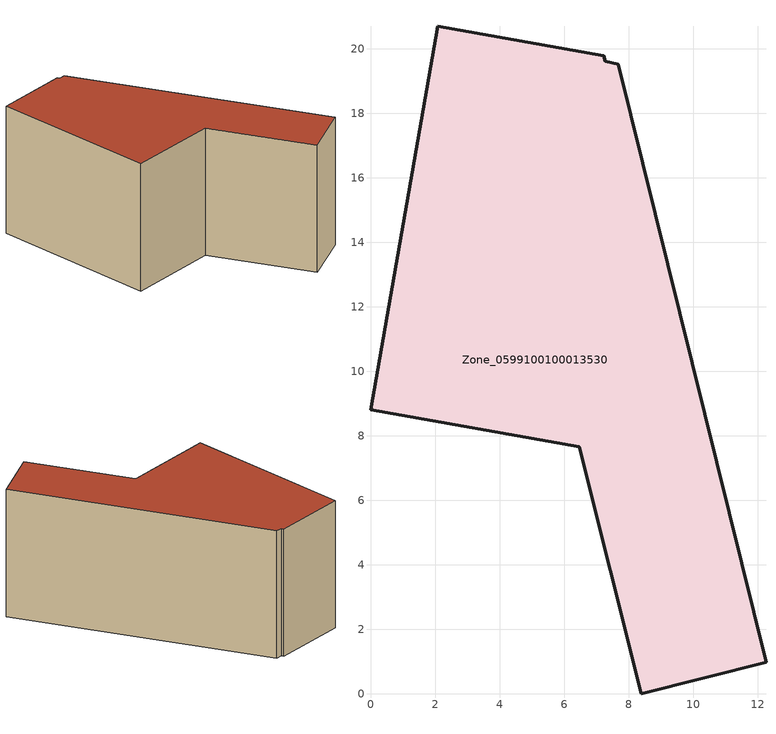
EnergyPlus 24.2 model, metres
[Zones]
Zone_0599100100013530
 floor ground (C_G): 7.27,19.6 7.68,19.52 12.26,0.97 8.39,0 6.47,7.66 0,8.8 2.08,20.69 7.23,19.78 z0
 wall outside (C_F): 7.23,19.78 2.08,20.69 0,8.8 6.47,7.66 8.39,0 12.26,0.97 7.68,19.52 7.27,19.6 7.23,19.78 z0:9.81
 roof outside (C_R): 7.27,19.6 7.23,19.78 2.08,20.69 0,8.8 6.47,7.66 8.39,0 12.26,0.97 7.68,19.52 z9.81
[BUILDING]
Pand.0599100100013530: North Axis=0; Terrain=City; Loads Convergence Tolerance Value=0.04; Temperature Convergence Tolerance Value=0.4; Solar Distribution=FullExterior; Maximum Number of Warmup Days=25; Minimum Number of Warmup Days=1
[Site:Location]
Rotterdam.The.Hague.AP_ZH_NLD Design_Conditions: Latitude=51.96; Longitude=4.45; Time Zone=1; Elevation=-4.5
[SITE:GROUNDTEMPERATURE:BUILDINGSURFACE]
18, 18, 18, 18, 18, 18, 18, 18, 18, 18, 18, 18
[MATERIAL] Thermal Absorptance=0.9; Solar Absorptance=0.7; Visible Absorptance=0.7
Name | Roughness | Thickness | Conductivity | Density | Specific Heat
G.TC.2015-2018 | MediumSmooth | 0.15 | 0.0428571 | 540 | 1210
F.TC.2015-2018 | Rough | 0.3 | 0.0666667 | 1920 | 840
R.TC.2015-2018 | MediumRough | 0.2 | 0.0333333 | 1500 | 1000
[CONSTRUCTION]
C_G: G.TC.2015-2018
C_F: F.TC.2015-2018
C_R: R.TC.2015-2018
[ZONE]
Zone_0599100100013530: Type=1; Multiplier=1; Ceiling Height=Autocalculate; Volume=Autocalculate; Floor Area=autocalculate; Part of Total Floor Area=Yes
[ZONEINFILTRATION:DESIGNFLOWRATE]
Infil_Zone_0599100100013530: Zone or ZoneList or Space or SpaceList=Zone_0599100100013530; Schedule=AlwaysOn; Design Flow Rate Calculation Method=Flow/Area; Flow Rate per Floor Area=0.0015; Constant Term Coefficient=1; Temperature Term Coefficient=0; Velocity Term Coefficient=0; Velocity Squared Term Coefficient=0
[HVACTEMPLATE:ZONE:IDEALLOADSAIRSYSTEM]
Zone_0599100100013530: Maximum Heating Supply Air Temperature=50; Minimum Cooling Supply Air Temperature=13; Maximum Heating Supply Air Humidity Ratio=0.0156; Minimum Cooling Supply Air Humidity Ratio=0.0077; Heating Limit=NoLimit; Cooling Limit=NoLimit; Dehumidification Control Type=ConstantSensibleHeatRatio; Cooling Sensible Heat Ratio=0.7; Dehumidification Setpoint=60; Humidification Control Type=None; Humidification Setpoint=30; Outdoor Air Method=None; Outdoor Air Flow Rate per Person=0.00944; Outdoor Air Flow Rate per Zone Floor Area=0; Outdoor Air Flow Rate per Zone=0; Demand Controlled Ventilation Type=None; Outdoor Air Economizer Type=NoEconomizer; Heat Recovery Type=None; Sensible Heat Recovery Effectiveness=0.7; Latent Heat Recovery Effectiveness=0.65
[ZONECONTROL:THERMOSTAT]
ThermostatControl_Zone_0599100100013530: Zone or ZoneList=Zone_0599100100013530; Control Type Schedule=DualSetpointControlType; Control 1=Thermostat_Zone_0599100100013530; Temperature Difference Between Cutout And Setpoint=0
[THERMOSTATSETPOINT:DUALSETPOINT]
Thermostat_Zone_0599100100013530: Heating Setpoint Temperature Schedule=HeatingSetpoint_Zone_0599100100013530; Cooling Setpoint Temperature Schedule=CoolingSetpoint_Zone_0599100100013530
[SCHEDULE:COMPACT]
HeatingSetpoint_Zone_0599100100013530: Through: 12/31, For: AllDays, Until: 24:00, 21
CoolingSetpoint_Zone_0599100100013530: Through: 12/31, For: AllDays, Until: 24:00, 24
DualSetpointControlType: Through: 12/31, For: AllDays, Until: 24:00, 4
AlwaysOn: Through: 12/31, For: AllDays, Until: 24:00, 1
